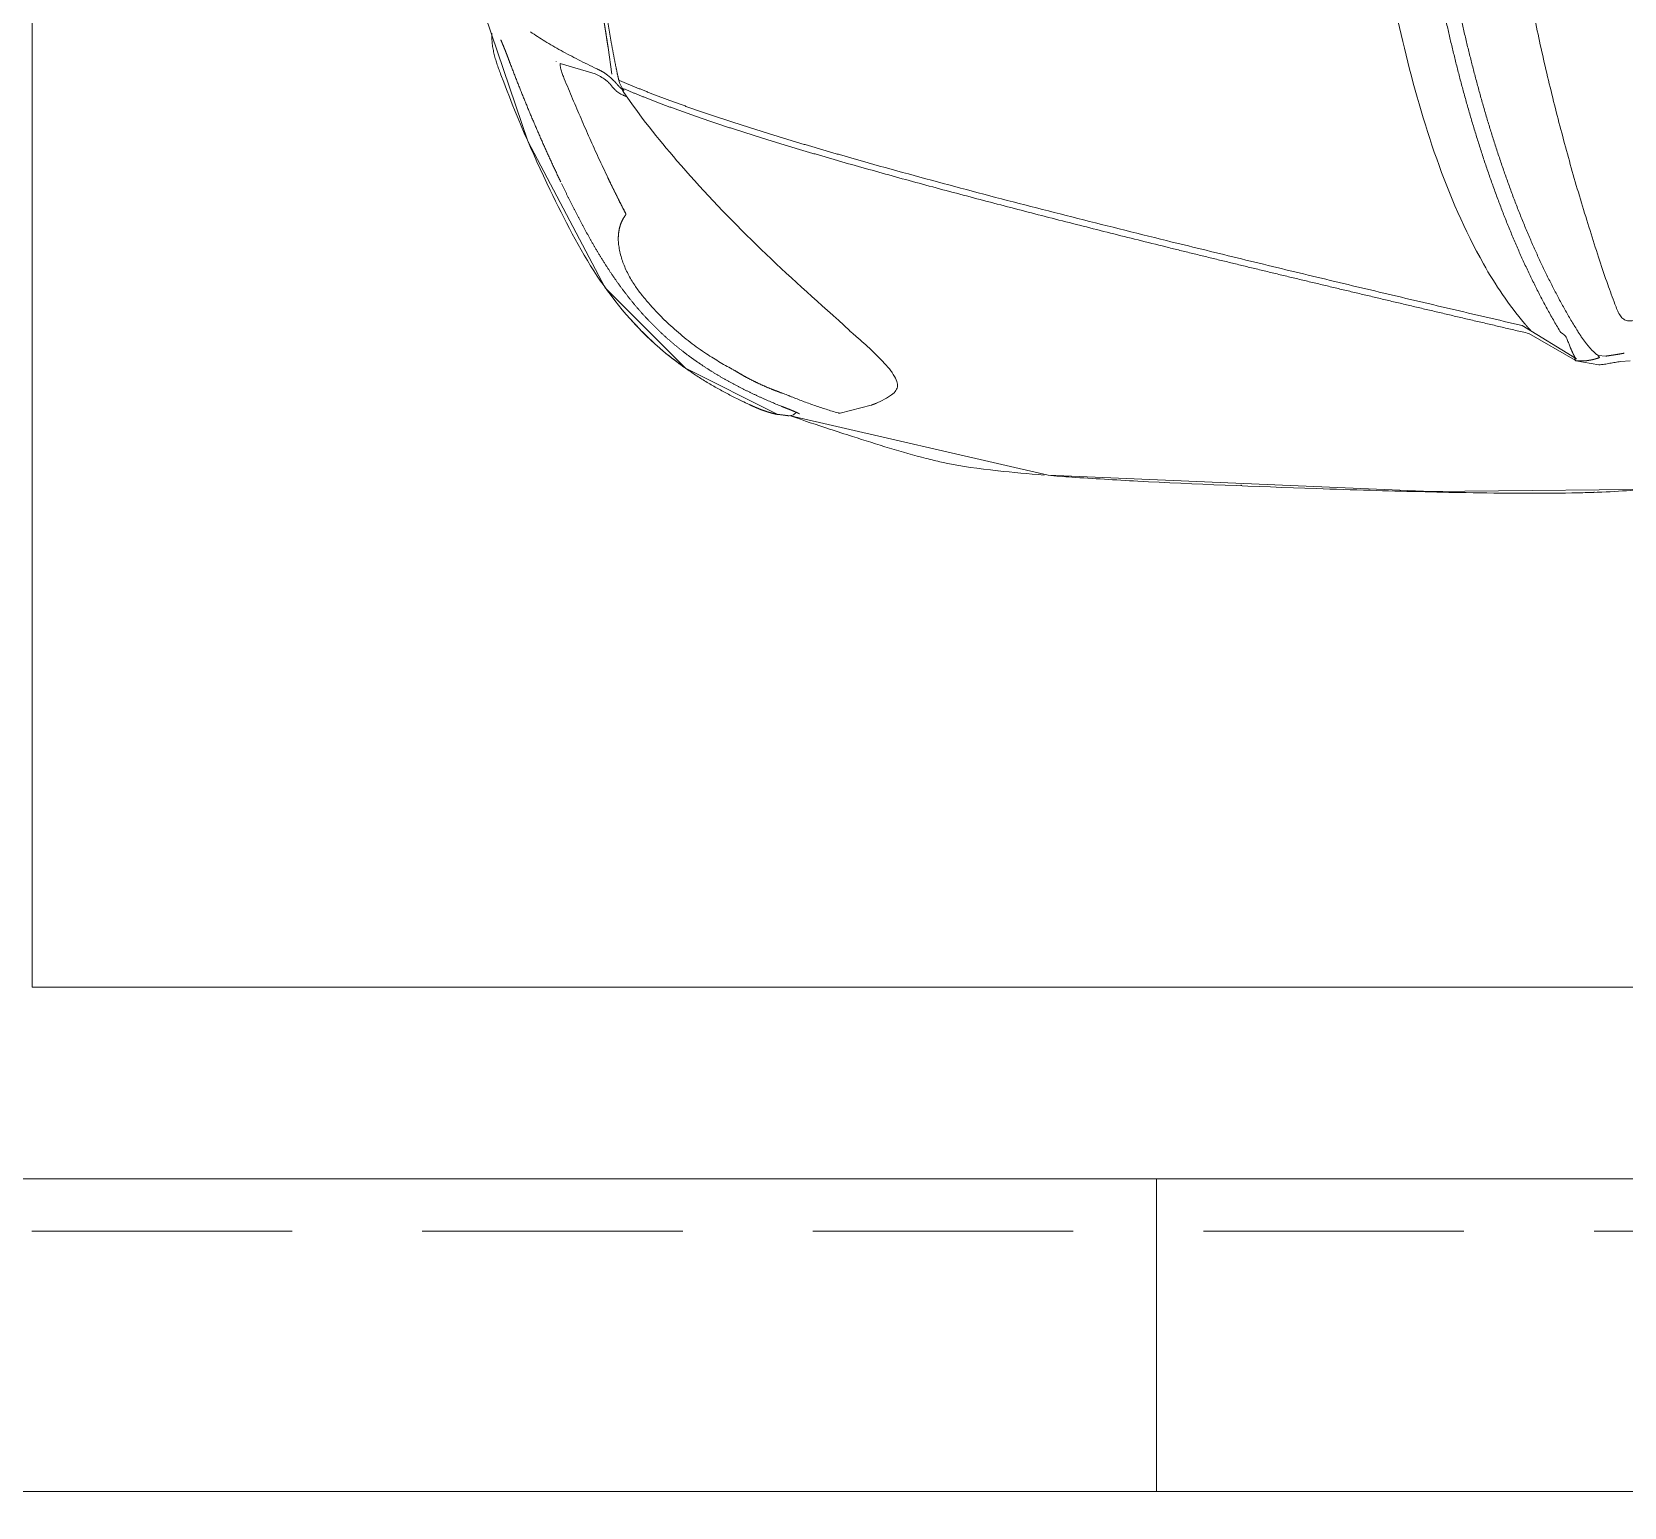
# Model space of a CAD drawing. Header units: metres. Extents: x -13933 to 152404, y -7861 to 21912.
# Drawn here: x 114523.3 to 114676.2, y 100.2 to 241.8 of the extents above; entities that cross this region are included whole.
import ezdxf
from ezdxf.xclip import XClip

# ---------------------------------------------------------------- set-up
doc = ezdxf.new("R2010")
doc.units = ezdxf.units.M
doc.header["$LTSCALE"] = 100
doc.header["$MEASUREMENT"] = 0
doc.header["$XCLIPFRAME"] = 0
doc.linetypes.add('HIDDEN', pattern=[0.375, 0.25, -0.125])
doc.layers.get('0').update_dxf_attribs({"color": 9, "lineweight": 9})
for name, color, linetype, lineweight in [('04', 9, 'Continuous', 9), ('06A', 9, 'Continuous', 9), ('06D', 9, 'Continuous', 9), ('15', 9, 'Continuous', 9), ('40M', 9, 'Continuous', 9)]:
    doc.layers.add(name, color=color, linetype=linetype, lineweight=lineweight)

# ---------------------------------------------------------------- blocks, each defined once
blk = doc.blocks.new('p-harpusta-ust')
at = {"layer": '06A'}
for points in [[(2204.54, -75), (757.54, -75), (757.54, 25), (-30.46, 25), (-30.46, 0), (732.54, 0), (732.54, -100), (2234.54, -100), (2234.54, 3680), (732.54, 3680), (732.54, 3595), (757.54, 3595), (757.54, 3655), (2204.54, 3655)], [(2204.54, -100), (2204.54, 3656)], [(2234.54, 3656), (2234.54, -75.95)], [(2234.54, 3143), (2204.54, 3143)]]:
    blk.add_lwpolyline(points, dxfattribs=at)
at = {"layer": '06D', "linetype": 'HIDDEN'}
blk.add_lwpolyline([(2204.54, 3660), (2209.54, 3660), (2209.54, -80), (752.54, -80), (752.54, 20), (-30.46, 20)], dxfattribs=at)
at = {"layer": '15'}
blk.add_lwpolyline([(729.54, 3595), (729.54, 3683), (2237.54, 3683), (2237.54, -103), (729.54, -103), (729.54, -3), (-30.46, -3), (-30.46, 0), (732.54, 0), (732.54, -100), (2234.54, -100), (2234.54, 3680), (732.54, 3680), (732.54, 3595)], close=True, dxfattribs=at)
blk = doc.blocks.new('p-araba-polo')
at = {"extrusion": (0, 0, -1)}
for p, q in [((0.3189, 0.7484), (0.328, 0.7495)), ((0.3334, 0.7485), (0.3346, 0.7476)), ((0.3344, 0.7478), (0.3365, 0.7464)), ((0.4081, 0.7394), (0.3783, 0.7469)), ((0.4278, 0.7293), (0.4248, 0.7314)), ((1.033, 0.6629), (1.0852, 0.695)), ((1.0841, 0.6962), (1.0396, 0.6705)), ((1.1066, 0.7007), (1.0845, 0.6967)), ((1.1073, 0.6936), (1.1062, 0.6918)), ((1.1134, 0.6923), (1.1062, 0.6918)), ((1.1134, 0.6923), (1.1134, 0.6923)), ((1.1367, 0.6968), (1.1276, 0.6974)), ((0.3749, 0.6562), (0.3764, 0.6575)), ((0.3875, 0.668), (0.3764, 0.6575)), ((0.3712, 0.653), (0.3749, 0.6562)), ((0.1683, 0.4355), (0.17, 0.4382)), ((0.172, 0.4427), (0.1727, 0.4429)), ((0.1727, 0.4429), (0.1735, 0.4432)), ((0.1094, 0.4114), (0.1433, 0.4214)), ((0.1556, 0.3961), (0.1593, 0.4217))]:
    blk.add_line(p, q, dxfattribs=at)
at = {"flags": 128}
for points in [[(0.427, 0.7064), (0.4277, 0.7072), (0.4282, 0.7081)], [(0.4171, 0.6952), (0.4181, 0.6962), (0.4193, 0.6975), (0.4207, 0.699)], [(0.3874, 0.668), (0.3906, 0.6707), (0.3938, 0.6734)]]:
    blk.add_lwpolyline(points, dxfattribs=at)
for points, degree, knots in [([(0.578, 0.8067), (0.5852, 0.8073), (0.6136, 0.8094), (0.6943, 0.8142), (0.7938, 0.8181), (0.9022, 0.8216), (0.9869, 0.8238), (1.0486, 0.8241), (1.0808, 0.8236)], 3, [0, 0, 0, 0, 0.049552, 0.182368, 0.511137, 0.607099, 0.78604, 1, 1, 1, 1]), ([(0.4758, 0.7941), (0.4779, 0.7946), (0.4931, 0.7978), (0.5106, 0.8003), (0.5297, 0.8023)], 3, [0, 0, 0, 0, 0.124213, 1, 1, 1, 1]), ([(0.5894, 0.8074), (0.5894, 0.8074), (0.5894, 0.8074), (0.5894, 0.8074), (0.5894, 0.8074), (0.5894, 0.8074), (0.5894, 0.8074), (0.5894, 0.8074), (0.5894, 0.8074), (0.5894, 0.8074), (0.5894, 0.8074), (0.5894, 0.8074), (0.5894, 0.8074), (0.5894, 0.8074), (0.5894, 0.8074)], 7, [0, 0, 0, 0, 0, 0, 0, 0, 1, 1, 1, 1, 1, 1, 1, 1, 1, 1, 1, 1, 1, 1, 1]), ([(0.3308, 0.7495), (0.3436, 0.7542), (0.3636, 0.7609), (0.3938, 0.7706), (0.4254, 0.7806), (0.4544, 0.789), (0.4711, 0.793), (0.4757, 0.7941)], 3, [0, 0, 0, 0, 0.260213, 0.420209, 0.662967, 0.897224, 1, 1, 1, 1]), ([(0.1774, 0.6572), (0.18, 0.6601), (0.1853, 0.6658), (0.1936, 0.6741), (0.2022, 0.6821), (0.2111, 0.6897), (0.2203, 0.697), (0.2298, 0.7039), (0.2395, 0.7105), (0.2494, 0.7168), (0.2595, 0.7227), (0.2698, 0.7283), (0.2803, 0.7337), (0.2874, 0.737), (0.2909, 0.7387)], 3, [0, 0, 0, 0, 0.083333, 0.166665, 0.249997, 0.333329, 0.416662, 0.499995, 0.583328, 0.666661, 0.749996, 0.83333, 0.916665, 1, 1, 1, 1]), ([(0.2909, 0.7387), (0.2938, 0.74), (0.2996, 0.7426), (0.3085, 0.7459), (0.3146, 0.7476), (0.3178, 0.7481)], 3, [0, 0, 0, 0, 0.333411, 0.666747, 1, 1, 1, 1]), ([(0.3764, 0.7468), (0.3726, 0.7457), (0.3649, 0.7434), (0.3536, 0.7396), (0.3424, 0.7356), (0.3351, 0.7327), (0.3314, 0.7312)], 3, [0, 0, 0, 0, 0.250001, 0.500002, 0.750003, 1, 1, 1, 1]), ([(0.3314, 0.7312), (0.3306, 0.7308), (0.3289, 0.7302), (0.3265, 0.7292), (0.3241, 0.7283), (0.3217, 0.7274), (0.3202, 0.7269), (0.3195, 0.7266)], 3, [0, 0, 0, 0, 0.19886, 0.400952, 0.606006, 0.809658, 1, 1, 1, 1]), ([(0.2762, 0.7056), (0.2741, 0.7045), (0.2697, 0.7021), (0.2632, 0.6983), (0.2566, 0.6943), (0.2523, 0.6915), (0.2501, 0.6901)], 3, [0, 0, 0, 0, 0.240377, 0.493552, 0.746754, 1, 1, 1, 1]), ([(0.0999, 0.5329), (0.1137, 0.5611), (0.1417, 0.6167), (0.1884, 0.6724), (0.2204, 0.6972), (0.2284, 0.7028)], 3, [0, 0, 0, 0, 0.436314, 0.862947, 1, 1, 1, 1]), ([(0.2501, 0.6901), (0.2474, 0.6883), (0.2421, 0.6847), (0.2343, 0.679), (0.2268, 0.6729), (0.2194, 0.6665), (0.2145, 0.662), (0.2121, 0.6598)], 3, [0, 0, 0, 0, 0.200084, 0.400065, 0.600042, 0.800036, 1, 1, 1, 1]), ([(1.0835, 0.6949), (1.0835, 0.6949), (1.0835, 0.6949), (1.0835, 0.6949), (1.0835, 0.6949), (1.0835, 0.6949), (1.0835, 0.6949), (1.0835, 0.6949), (1.0835, 0.6949), (1.0835, 0.6949), (1.0835, 0.6949)], 5, [0, 0, 0, 0, 0, 0, 1, 1, 1, 1, 1, 1.000001, 1.000001, 1.000001, 1.000001, 1.000001, 1.000001]), ([(1.0853, 0.6968), (1.0851, 0.6968), (1.0847, 0.6968), (1.0844, 0.6966), (1.0841, 0.6965), (1.0841, 0.6963), (1.0841, 0.6962)], 3, [0, 0, 0, 0, 0.226641, 0.489612, 0.73866, 1, 1, 1, 1]), ([(1.093, 0.6968), (1.0925, 0.6969), (1.0916, 0.6969), (1.0908, 0.6969), (1.0904, 0.6969)], 3, [0, 0, 0, 0, 0.627101, 1, 1, 1, 1]), ([(1.0954, 0.6966), (1.095, 0.6967), (1.0942, 0.6968), (1.0934, 0.6968), (1.093, 0.6968)], 3, [0, 0, 0, 0, 0.505636, 1, 1, 1, 1]), ([(1.1073, 0.6936), (1.1072, 0.6936), (1.107, 0.6938), (1.1066, 0.6939), (1.1062, 0.6941), (1.106, 0.6942)], 3, [0, 0, 0, 0, 0.23445, 0.472231, 1, 1, 1, 1]), ([(1.1066, 0.7007), (1.1085, 0.7005), (1.1121, 0.7001), (1.1174, 0.6992), (1.1226, 0.6983), (1.1259, 0.6977), (1.1276, 0.6974)], 3, [0, 0, 0, 0, 0.249853, 0.499728, 0.749768, 1, 1, 1, 1]), ([(1.1075, 0.6933), (1.1074, 0.6934), (1.1074, 0.6935), (1.1073, 0.6935), (1.1073, 0.6936)], 3, [0, 0, 0, 0, 0.501057, 1, 1, 1, 1]), ([(1.0739, 0.6723), (1.0744, 0.6729), (1.0755, 0.6741), (1.0761, 0.6756), (1.0764, 0.6763)], 3, [0, 0, 0, 0, 0.499911, 1, 1, 1, 1]), ([(1.0764, 0.6763), (1.0769, 0.6775), (1.0778, 0.68), (1.0787, 0.6824), (1.0792, 0.6836)], 3, [0, 0, 0, 0, 0.511036, 1, 1, 1, 1]), ([(1.033, 0.6629), (1.0101, 0.6576), (0.9644, 0.6469), (0.8959, 0.6308), (0.8275, 0.6145), (0.7594, 0.598), (0.7142, 0.5869), (0.6916, 0.5814)], 3, [0, 0, 0, 0, 0.200074, 0.400125, 0.600159, 0.800117, 1, 1, 1, 1]), ([(1.1426, 0.6577), (1.141, 0.658), (1.1379, 0.6585), (1.1335, 0.6585), (1.1295, 0.6564), (1.1265, 0.6525), (1.1242, 0.6477), (1.1229, 0.6442), (1.1222, 0.6424)], 3, [0, 0, 0, 0, 0.19548, 0.351811, 0.493077, 0.645392, 0.816793, 1, 1, 1, 1]), ([(1.1222, 0.6424), (1.1229, 0.6442), (1.1242, 0.6477), (1.1265, 0.6525), (1.1295, 0.6564), (1.1335, 0.6585), (1.1379, 0.6585), (1.141, 0.658), (1.1426, 0.6577)], 3, [0, 0, 0, 0, 0.183207, 0.354608, 0.506923, 0.648189, 0.80452, 1, 1, 1, 1]), ([(0.17, 0.4382), (0.1858, 0.4614), (0.2457, 0.5368), (0.3175, 0.6057), (0.3712, 0.653)], 3, [0, 0, 0, 0, 0.290843, 1, 1, 1, 1]), ([(1.0993, 0.5749), (1.102, 0.5834), (1.1072, 0.5996), (1.1147, 0.6221), (1.1199, 0.6361), (1.1222, 0.6424)], 3, [0, 0, 0, 0, 0.374907, 0.71679, 1, 1, 1, 1]), ([(0.1875, 0.633), (0.1864, 0.6316), (0.1842, 0.6288), (0.1821, 0.6258), (0.1811, 0.6243)], 3, [0, 0, 0, 0, 0.500031, 1, 1, 1, 1]), ([(0.1811, 0.6243), (0.18, 0.6226), (0.1777, 0.619), (0.1747, 0.6136), (0.172, 0.6079), (0.1698, 0.6023), (0.1679, 0.5965), (0.1664, 0.5907), (0.1659, 0.5869), (0.1656, 0.585)], 3, [0, 0, 0, 0, 0.14287, 0.285738, 0.428603, 0.571464, 0.714319, 0.857165, 1, 1, 1, 1]), ([(0.3769, 0.5048), (0.3854, 0.5073), (0.4025, 0.5121), (0.4283, 0.5193), (0.4542, 0.5264), (0.4802, 0.5334), (0.5063, 0.5403), (0.5325, 0.5472), (0.5587, 0.554), (0.5851, 0.5608), (0.6115, 0.5675), (0.6379, 0.5742), (0.6644, 0.5808), (0.6821, 0.5852), (0.6909, 0.5874)], 3, [0, 0, 0, 0, 0.083342, 0.166682, 0.25, 0.333306, 0.416615, 0.499936, 0.583268, 0.666606, 0.749946, 0.83329, 0.916643, 1, 1, 1, 1]), ([(0.6916, 0.5814), (0.6764, 0.5776), (0.6461, 0.5701), (0.6008, 0.5587), (0.5557, 0.5472), (0.5107, 0.5355), (0.4661, 0.5235), (0.4216, 0.5114), (0.3923, 0.5031), (0.3777, 0.4989)], 3, [0, 0, 0, 0, 0.142912, 0.285805, 0.428682, 0.57154, 0.714362, 0.857157, 1, 1, 1, 1]), ([(1.007, 0), (1.0071, 0.0093), (1.0072, 0.0278), (1.0078, 0.0557), (1.0089, 0.0835), (1.0105, 0.1113), (1.0124, 0.1391), (1.0149, 0.1668), (1.0177, 0.1945), (1.0209, 0.2221), (1.0246, 0.2497), (1.0287, 0.2773), (1.0332, 0.3047), (1.0381, 0.3322), (1.0434, 0.3595), (1.049, 0.3867), (1.0551, 0.4139), (1.0616, 0.441), (1.0684, 0.468), (1.0756, 0.4949), (1.0831, 0.5217), (1.091, 0.5484), (1.0965, 0.5661), (1.0993, 0.5749)], 3, [0, 0, 0, 0, 0.047619, 0.095238, 0.142857, 0.190476, 0.238095, 0.285714, 0.333333, 0.380952, 0.428571, 0.47619, 0.523809, 0.571428, 0.619047, 0.666666, 0.714285, 0.761904, 0.809523, 0.857143, 0.904762, 0.952381, 1, 1, 1, 1]), ([(0.172, 0.5544), (0.1691, 0.5489), (0.1634, 0.5378), (0.158, 0.5266), (0.1553, 0.521)], 3, [0, 0, 0, 0, 0.499946, 1, 1, 1, 1]), ([(0.1721, 0.5572), (0.1723, 0.557), (0.1726, 0.5565), (0.1725, 0.5554), (0.1722, 0.5547), (0.172, 0.5544)], 3, [0, 0, 0, 0, 0.34173, 0.655167, 1, 1, 1, 1]), ([(0.1553, 0.521), (0.1524, 0.5147), (0.1464, 0.5022), (0.1379, 0.4833), (0.1296, 0.4643), (0.1214, 0.4453), (0.1161, 0.4325), (0.1135, 0.4261)], 3, [0, 0, 0, 0, 0.199959, 0.399928, 0.599921, 0.799944, 1, 1, 1, 1]), ([(0.1531, 0.4271), (0.1539, 0.4278), (0.1555, 0.429), (0.1569, 0.4305), (0.1576, 0.4313)], 3, [0, 0, 0, 0, 0.5173, 1, 1, 1, 1]), ([(0.1619, 0.4288), (0.1608, 0.4277), (0.1586, 0.4255), (0.1564, 0.4237), (0.1553, 0.4228)], 3, [0, 0, 0, 0, 0.500116, 1, 1, 1, 1]), ([(0.1576, 0.4313), (0.1582, 0.4321), (0.1596, 0.4337), (0.1616, 0.4362), (0.1632, 0.4376), (0.1641, 0.4383)], 3, [0, 0, 0, 0, 0.335072, 0.667573, 1, 1, 1, 1]), ([(0.1641, 0.4383), (0.1647, 0.4387), (0.1659, 0.4396), (0.1678, 0.4407), (0.1692, 0.4414), (0.1699, 0.4417)], 3, [0, 0, 0, 0, 0.333542, 0.667239, 1, 1, 1, 1]), ([(0.1691, 0.435), (0.1686, 0.4342), (0.1676, 0.4326), (0.1665, 0.43), (0.1661, 0.4282), (0.1658, 0.4273)], 3, [0, 0, 0, 0, 0.333479, 0.665683, 1, 1, 1, 1]), ([(0.1684, 0.4358), (0.1683, 0.4357), (0.1677, 0.4351), (0.1672, 0.4346), (0.1668, 0.4342)], 3, [0, 0, 0, 0, 0.227086, 1, 1, 1, 1]), ([(0.044, 0.3824), (0.044, 0.3841), (0.0439, 0.3875), (0.0443, 0.3927), (0.0451, 0.3978), (0.0462, 0.4028), (0.0476, 0.4078), (0.0492, 0.4127), (0.0509, 0.4176), (0.0521, 0.4208), (0.0527, 0.4224)], 3, [0, 0, 0, 0, 0.124987, 0.249975, 0.374965, 0.49996, 0.624964, 0.749973, 0.874985, 1, 1, 1, 1]), ([(0.1449, 0.4166), (0.1418, 0.4151), (0.1357, 0.4122), (0.127, 0.4078), (0.1185, 0.4034), (0.1103, 0.399), (0.1024, 0.3945), (0.0949, 0.3901), (0.0878, 0.3856), (0.0833, 0.3826), (0.0811, 0.3811)], 3, [0, 0, 0, 0, 0.125001, 0.250002, 0.375002, 0.500003, 0.625003, 0.750002, 0.875001, 1, 1, 1, 1]), ([(0.1135, 0.4261), (0.1129, 0.4247), (0.1118, 0.422), (0.1104, 0.4178), (0.1095, 0.414), (0.1094, 0.4122), (0.1094, 0.4114)], 3, [0, 0, 0, 0, 0.270369, 0.539534, 0.807022, 1, 1, 1, 1]), ([(0.1433, 0.4214), (0.145, 0.4222), (0.1483, 0.4238), (0.1515, 0.426), (0.1531, 0.4271)], 3, [0, 0, 0, 0, 0.500778, 1, 1, 1, 1]), ([(0.1553, 0.4228), (0.1545, 0.4221), (0.1529, 0.4209), (0.1502, 0.4193), (0.1476, 0.4179), (0.1458, 0.417), (0.1449, 0.4166)], 3, [0, 0, 0, 0, 0.248986, 0.49846, 0.748736, 1, 1, 1, 1]), ([(0.1658, 0.4273), (0.1656, 0.4266), (0.1653, 0.4252), (0.165, 0.4237), (0.1648, 0.423)], 3, [0, 0, 0, 0, 0.499348, 1, 1, 1, 1]), ([(0.0615, 0.4113), (0.0608, 0.4095), (0.0594, 0.4057), (0.0572, 0.4), (0.0549, 0.3942), (0.0534, 0.3907), (0.0526, 0.3888)], 3, [0, 0, 0, 0, 0.242914, 0.490387, 0.743262, 1, 1, 1, 1]), ([(0.1516, 0.371), (0.1519, 0.373), (0.1526, 0.3768), (0.1532, 0.3806), (0.1535, 0.3825)], 3, [0, 0, 0, 0, 0.500002, 1, 1, 1, 1]), ([(0.1535, 0.3825), (0.1538, 0.3848), (0.1545, 0.3893), (0.1553, 0.3939), (0.1556, 0.3961)], 3, [0, 0, 0, 0, 0.499954, 1, 1, 1, 1]), ([(0.92, 0.3968), (0.9028, 0.3261), (0.8804, 0.1943), (0.8718, 0.0608), (0.8718, 0)], 3, [0, 0, 0, 0, 0.54461, 1, 1, 1, 1])]:
    blk.add_open_spline(points, degree=degree, knots=knots)
for points, degree in [([(0.7638, 0.8164), (0.7637, 0.8164), (0.7637, 0.8163), (0.7636, 0.8162), (0.7635, 0.8161), (0.7634, 0.8159)], 5), ([(0.7638, 0.8164), (0.7637, 0.8164), (0.7637, 0.8163), (0.7636, 0.8162), (0.7635, 0.8161), (0.7634, 0.8159)], 5), ([(0.9357, 0.8222), (0.9352, 0.8222), (0.9348, 0.8222), (0.9343, 0.8222)], 3), ([(0.9453, 0.8224), (0.9455, 0.8224), (0.9457, 0.8224), (0.9459, 0.8223), (0.9461, 0.8222), (0.9463, 0.8221)], 5), ([(0.9453, 0.8224), (0.9455, 0.8224), (0.9457, 0.8224), (0.9459, 0.8223), (0.9461, 0.8222), (0.9463, 0.8221)], 5), ([(1.0811, 0.8236), (1.0881, 0.8235), (1.0946, 0.8233), (1.1009, 0.8231)], 3), ([(1.1014, 0.8231), (1.1013, 0.8231), (1.1011, 0.8231), (1.101, 0.8231), (1.1008, 0.8231), (1.1007, 0.8231), (1.1006, 0.8231), (1.1004, 0.8231)], 7), ([(1.1004, 0.8231), (1.1009, 0.8231), (1.1013, 0.8231), (1.1018, 0.8231), (1.1022, 0.823), (1.1026, 0.8229)], 5), ([(1.1026, 0.8229), (1.1022, 0.823), (1.1018, 0.8231), (1.1013, 0.8231), (1.1009, 0.8231), (1.1004, 0.8231)], 5), ([(1.1004, 0.8231), (1.1008, 0.8231), (1.1011, 0.8231), (1.1015, 0.8231)], 3), ([(1.1009, 0.8231), (1.1242, 0.8223), (1.1443, 0.821), (1.1589, 0.8187)], 3), ([(0.5299, 0.8024), (0.5443, 0.8039), (0.5588, 0.8052), (0.5741, 0.8064)], 3), ([(0.328, 0.7495), (0.3299, 0.7499), (0.3326, 0.7491), (0.3334, 0.7485)], 3), ([(0.3217, 0.7403), (0.3016, 0.7322), (0.2819, 0.7231), (0.2626, 0.713), (0.244, 0.7016), (0.2263, 0.6886), (0.21, 0.6742), (0.1949, 0.6585)], 7), ([(0.2817, 0.7343), (0.2817, 0.7343), (0.2818, 0.7344), (0.2818, 0.7344)], 3), ([(0.284, 0.7354), (0.2863, 0.7365), (0.2886, 0.7376), (0.2909, 0.7387)], 3), ([(0.3189, 0.7484), (0.3138, 0.7474), (0.3089, 0.7461), (0.3042, 0.7445), (0.2997, 0.7427), (0.2953, 0.7407), (0.2909, 0.7387)], 6), ([(0.291, 0.7387), (0.2909, 0.7387), (0.2909, 0.7387)], 2), ([(0.3392, 0.7476), (0.3378, 0.7469), (0.3359, 0.746), (0.3336, 0.745), (0.3308, 0.7439), (0.3278, 0.7427), (0.3247, 0.7415), (0.3217, 0.7403)], 7), ([(0.3218, 0.7403), (0.3218, 0.7404), (0.3217, 0.7404), (0.3217, 0.7403), (0.3217, 0.7403), (0.3217, 0.7403)], 5), ([(0.3217, 0.7403), (0.3217, 0.7403), (0.3217, 0.7404), (0.3217, 0.7404), (0.3218, 0.7403), (0.3218, 0.7403)], 5), ([(0.3342, 0.7479), (0.3342, 0.7479), (0.3342, 0.7479), (0.3343, 0.7479), (0.3343, 0.7479), (0.3343, 0.7479)], 5), ([(0.3342, 0.7479), (0.3342, 0.7479), (0.3343, 0.7479), (0.3343, 0.7479)], 3), ([(0.3392, 0.7476), (0.3389, 0.7475), (0.3386, 0.7474), (0.3383, 0.7472), (0.3379, 0.747), (0.3377, 0.7468)], 5), ([(0.3392, 0.7476), (0.339, 0.7475), (0.3387, 0.7474), (0.3385, 0.7473), (0.3382, 0.7472), (0.338, 0.747)], 5), ([(0.3764, 0.7468), (0.3768, 0.7469), (0.3772, 0.747), (0.3776, 0.747), (0.378, 0.747), (0.3783, 0.7469)], 5), ([(0.4081, 0.7394), (0.4089, 0.7391), (0.4097, 0.7388), (0.4106, 0.7385), (0.4114, 0.7382), (0.4122, 0.7378), (0.4131, 0.7375)], 6), ([(0.4248, 0.7314), (0.4196, 0.7347), (0.4139, 0.7373), (0.4081, 0.7394)], 3), ([(0.3195, 0.7266), (0.3131, 0.7243), (0.3067, 0.7217), (0.3004, 0.7189), (0.2941, 0.7159), (0.288, 0.7127), (0.2819, 0.7091), (0.276, 0.7054)], 7), ([(0.3228, 0.7278), (0.322, 0.7276), (0.3213, 0.7275), (0.3207, 0.7272), (0.3201, 0.7269), (0.3195, 0.7266)], 5), ([(0.3228, 0.7278), (0.322, 0.7276), (0.3213, 0.7275), (0.3207, 0.7272), (0.3201, 0.7269), (0.3195, 0.7266)], 5), ([(0.3291, 0.7303), (0.3291, 0.7303), (0.3292, 0.7304), (0.3293, 0.7304), (0.3293, 0.7304), (0.3294, 0.7304), (0.3294, 0.7304), (0.3295, 0.7304), (0.3296, 0.7305), (0.3296, 0.7305)], 9), ([(0.3296, 0.7305), (0.3296, 0.7305), (0.3295, 0.7304), (0.3294, 0.7304), (0.3294, 0.7304), (0.3293, 0.7304), (0.3293, 0.7304), (0.3292, 0.7304), (0.3291, 0.7303), (0.3291, 0.7303)], 9), ([(0.3291, 0.7303), (0.3291, 0.7303), (0.3291, 0.7303), (0.3291, 0.7303), (0.3291, 0.7303), (0.3291, 0.7303), (0.3291, 0.7303), (0.3291, 0.7303), (0.3291, 0.7303), (0.3291, 0.7303)], 9), ([(0.3317, 0.7313), (0.3315, 0.7313), (0.3314, 0.7312), (0.3314, 0.7312), (0.3314, 0.7312), (0.3314, 0.7312)], 5), ([(0.3317, 0.7313), (0.3315, 0.7313), (0.3314, 0.7312), (0.3314, 0.7312), (0.3314, 0.7312), (0.3314, 0.7312)], 5), ([(0.4334, 0.7204), (0.4334, 0.7239), (0.4311, 0.7269), (0.4278, 0.7293)], 3), ([(0.4282, 0.7081), (0.4316, 0.7131), (0.4335, 0.7174), (0.4334, 0.7204)], 3), ([(0.2765, 0.7057), (0.2764, 0.7057), (0.2762, 0.7056), (0.2761, 0.7056), (0.276, 0.7055), (0.276, 0.7054)], 5), ([(0.2765, 0.7057), (0.2764, 0.7057), (0.2762, 0.7056), (0.2761, 0.7056), (0.276, 0.7055), (0.276, 0.7054)], 5), ([(0.4207, 0.699), (0.423, 0.7016), (0.4252, 0.704), (0.427, 0.7064)], 3), ([(0.4082, 0.6864), (0.4113, 0.6894), (0.4143, 0.6923), (0.4171, 0.6952)], 3), ([(1.0847, 0.695), (1.0835, 0.6928), (1.0823, 0.6906), (1.0812, 0.6883), (1.0802, 0.686), (1.0792, 0.6836)], 5), ([(1.0819, 0.692), (1.0819, 0.692), (1.0819, 0.692), (1.0819, 0.6919)], 3), ([(1.0835, 0.6949), (1.0837, 0.6952), (1.0838, 0.6954), (1.0839, 0.6957), (1.084, 0.6959), (1.0841, 0.6962)], 5), ([(1.0852, 0.695), (1.0851, 0.695), (1.085, 0.695), (1.0849, 0.695), (1.0848, 0.695), (1.0846, 0.695)], 5), ([(1.0847, 0.695), (1.0849, 0.695), (1.085, 0.695), (1.0852, 0.695)], 3), ([(1.0856, 0.6968), (1.0855, 0.6968), (1.0854, 0.6968), (1.0853, 0.6968)], 3), ([(1.0853, 0.6665), (1.0897, 0.6737), (1.0944, 0.6806), (1.0995, 0.687), (1.1062, 0.6918)], 4), ([(1.0895, 0.6969), (1.0887, 0.6969), (1.088, 0.6968), (1.0872, 0.6968), (1.0864, 0.6968), (1.0856, 0.6968)], 5), ([(1.0904, 0.6969), (1.0901, 0.6969), (1.0898, 0.6969), (1.0895, 0.6969)], 3), ([(1.093, 0.6968), (1.0935, 0.6968), (1.094, 0.6968), (1.0944, 0.6967), (1.0949, 0.6967), (1.0954, 0.6966)], 5), ([(1.0954, 0.6966), (1.0957, 0.6966), (1.0959, 0.6965), (1.0962, 0.6965), (1.0964, 0.6965), (1.0967, 0.6964)], 5), ([(1.0967, 0.6964), (1.0963, 0.6965), (1.0958, 0.6965), (1.0954, 0.6966)], 3), ([(1.0967, 0.6964), (1.0969, 0.6964), (1.0972, 0.6963), (1.0974, 0.6963), (1.0977, 0.6962), (1.0979, 0.6962)], 5), ([(1.0979, 0.6962), (1.0975, 0.6963), (1.0971, 0.6963), (1.0967, 0.6964)], 3), ([(1.0979, 0.6962), (1.0992, 0.696), (1.1005, 0.6957), (1.1018, 0.6955), (1.103, 0.6951), (1.1043, 0.6947)], 5), ([(1.1043, 0.6947), (1.1046, 0.6947), (1.1048, 0.6946), (1.1051, 0.6945), (1.1054, 0.6944), (1.1056, 0.6943)], 5), ([(1.1056, 0.6943), (1.1052, 0.6945), (1.1048, 0.6946), (1.1043, 0.6947)], 3), ([(1.1056, 0.6943), (1.1057, 0.6943), (1.1058, 0.6942), (1.1059, 0.6942), (1.1059, 0.6942), (1.106, 0.6942)], 5), ([(1.106, 0.6942), (1.1059, 0.6942), (1.1057, 0.6943), (1.1056, 0.6943)], 3), ([(1.106, 0.6942), (1.1063, 0.6941), (1.1065, 0.694), (1.1067, 0.6939), (1.107, 0.6938), (1.1073, 0.6936)], 5), ([(1.106, 0.6942), (1.106, 0.6942), (1.106, 0.6942), (1.106, 0.6942)], 3), ([(1.1062, 0.6922), (1.1062, 0.6921), (1.1062, 0.6921), (1.1062, 0.692), (1.1062, 0.692), (1.1062, 0.6919)], 5), ([(1.1062, 0.6922), (1.1062, 0.6921), (1.1062, 0.6921), (1.1062, 0.692), (1.1062, 0.692), (1.1062, 0.6919)], 5), ([(1.1062, 0.6919), (1.1062, 0.6919), (1.1062, 0.6919), (1.1062, 0.6919), (1.1062, 0.6919), (1.1062, 0.6919)], 5), ([(1.1062, 0.6919), (1.1062, 0.6919), (1.1062, 0.6919), (1.1062, 0.6919)], 3), ([(1.1073, 0.6936), (1.1073, 0.6935), (1.1074, 0.6935), (1.1074, 0.6934), (1.1074, 0.6934), (1.1075, 0.6933)], 5), ([(1.131, 0.6895), (1.1285, 0.6899), (1.126, 0.6904), (1.1235, 0.6908), (1.121, 0.6912), (1.1184, 0.6916), (1.1159, 0.6919), (1.1134, 0.6923)], 7), ([(0.3938, 0.6734), (0.3987, 0.6777), (0.4036, 0.682), (0.4082, 0.6864)], 3), ([(0.1949, 0.6585), (0.1794, 0.6422), (0.1652, 0.6246), (0.1526, 0.6059), (0.1412, 0.5866), (0.1306, 0.5668), (0.1206, 0.5469), (0.1109, 0.5267)], 7), ([(0.1875, 0.633), (0.1921, 0.6388), (0.1969, 0.6443), (0.2018, 0.6497), (0.2069, 0.6548), (0.2121, 0.6598)], 5), ([(0.195, 0.6586), (0.1949, 0.6586), (0.1949, 0.6586), (0.1949, 0.6586), (0.1949, 0.6585), (0.1949, 0.6585)], 5), ([(0.3876, 0.668), (0.3876, 0.668), (0.3875, 0.668), (0.3874, 0.668)], 3), ([(0.3874, 0.668), (0.3875, 0.668), (0.3875, 0.668), (0.3875, 0.668), (0.3876, 0.668), (0.3876, 0.668)], 5), ([(1.0396, 0.6705), (0.9891, 0.6588), (0.9388, 0.647), (0.8888, 0.6352), (0.839, 0.6234), (0.7894, 0.6115), (0.7401, 0.5995), (0.6909, 0.5874)], 7), ([(0.9187, 0), (0.9187, 0.0992), (0.9262, 0.1979), (0.9398, 0.2961), (0.9595, 0.3936), (0.9846, 0.4892), (1.0189, 0.5845), (1.0701, 0.6696)], 7), ([(1.0853, 0.6665), (1.0348, 0.5843), (0.9999, 0.4894), (0.9745, 0.3944), (0.9546, 0.2963), (0.9409, 0.1982), (0.9333, 0.099), (0.9333, 0)], 7), ([(1.0354, 0.6609), (1.0204, 0.6432), (1.0073, 0.6239), (0.996, 0.6037)], 3), ([(1.0419, 0.6684), (1.0406, 0.6669), (1.0392, 0.6654), (1.0379, 0.6639), (1.0366, 0.6624), (1.0354, 0.6609)], 5), ([(1.0354, 0.6609), (1.0366, 0.6624), (1.0379, 0.6639), (1.0392, 0.6654), (1.0406, 0.6669), (1.0419, 0.6684)], 5), ([(1.0412, 0.6668), (1.0411, 0.6669), (1.041, 0.667), (1.0408, 0.6672)], 3), ([(1.0412, 0.6668), (1.0411, 0.6668), (1.0411, 0.6669), (1.041, 0.667), (1.0409, 0.6671), (1.0408, 0.6672)], 5), ([(1.0418, 0.6684), (1.0419, 0.6684), (1.0419, 0.6684), (1.0419, 0.6684), (1.0419, 0.6684), (1.0419, 0.6684), (1.0419, 0.6684)], 6), ([(1.0419, 0.6684), (1.0419, 0.6684), (1.0419, 0.6684), (1.0419, 0.6684), (1.0419, 0.6684), (1.0419, 0.6684), (1.0419, 0.6684)], 6), ([(1.07, 0.6707), (1.07, 0.6707), (1.07, 0.6707), (1.07, 0.6707), (1.07, 0.6707), (1.07, 0.6707)], 5), ([(1.07, 0.6707), (1.07, 0.6707), (1.07, 0.6707), (1.07, 0.6707), (1.07, 0.6707), (1.07, 0.6707)], 5), ([(1.0701, 0.6696), (1.0708, 0.6699), (1.0714, 0.6703), (1.0721, 0.6707), (1.0728, 0.6713), (1.0733, 0.6717), (1.0739, 0.6723)], 6), ([(0.3712, 0.6529), (0.3712, 0.6531), (0.3712, 0.6531), (0.3714, 0.6529)], 3), ([(0.3749, 0.6561), (0.3748, 0.6562), (0.3749, 0.6563), (0.375, 0.6562)], 3), ([(0.3749, 0.6561), (0.3748, 0.6562), (0.3749, 0.6563), (0.375, 0.6562)], 3), ([(0.3756, 0.655), (0.3756, 0.655), (0.3756, 0.655), (0.3756, 0.655), (0.3756, 0.655), (0.3756, 0.655)], 5), ([(0.3756, 0.655), (0.3756, 0.655), (0.3756, 0.655), (0.3756, 0.655), (0.3756, 0.655), (0.3756, 0.655)], 5), ([(0.996, 0.6037), (0.96, 0.5393), (0.9375, 0.4684), (0.92, 0.3968)], 3), ([(0.1721, 0.5572), (0.1688, 0.5617), (0.1665, 0.5669), (0.1652, 0.5727), (0.165, 0.5788), (0.1656, 0.585)], 5), ([(0.1553, 0.521), (0.1585, 0.5277), (0.1618, 0.5344), (0.1652, 0.5411), (0.1685, 0.5478), (0.172, 0.5544)], 5), ([(0.172, 0.5544), (0.1723, 0.555), (0.1726, 0.5556), (0.1728, 0.5563), (0.1724, 0.5568), (0.1721, 0.5572)], 5), ([(0.0527, 0.4224), (0.0668, 0.4599), (0.0826, 0.4968), (0.0999, 0.5329)], 3), ([(0.1101, 0.5251), (0.1025, 0.5092), (0.0951, 0.4931), (0.0879, 0.477), (0.081, 0.4607), (0.0743, 0.4443), (0.0678, 0.4279), (0.0615, 0.4113)], 7), ([(0.0999, 0.5329), (0.0999, 0.5329), (0.1, 0.5328)], 2), ([(0.1, 0.5328), (0.0999, 0.5329), (0.0999, 0.5329)], 2), ([(0.3769, 0.5048), (0.3446, 0.4956), (0.3126, 0.4861), (0.2815, 0.4765), (0.2514, 0.4666), (0.2221, 0.4565), (0.1943, 0.4459), (0.1691, 0.435)], 7), ([(0.1658, 0.4273), (0.1921, 0.4388), (0.2207, 0.4498), (0.2508, 0.4602), (0.2818, 0.4704), (0.3133, 0.4801), (0.3453, 0.4896), (0.3777, 0.4989)], 7), ([(0.1531, 0.4271), (0.1538, 0.4277), (0.1545, 0.4282), (0.1552, 0.4288), (0.1558, 0.4294), (0.1564, 0.43), (0.157, 0.4306), (0.1576, 0.4313)], 7), ([(0.1619, 0.4288), (0.1628, 0.4298), (0.1636, 0.4307), (0.1644, 0.4316), (0.1652, 0.4325), (0.166, 0.4334), (0.1668, 0.4342)], 6), ([(0.1668, 0.4342), (0.1658, 0.4332), (0.1648, 0.4321), (0.1639, 0.431), (0.163, 0.43), (0.1619, 0.4288)], 5), ([(0.1706, 0.4373), (0.1701, 0.4365), (0.1696, 0.4358), (0.1691, 0.435)], 3), ([(0.1706, 0.4373), (0.1703, 0.4368), (0.17, 0.4364), (0.1697, 0.4359), (0.1693, 0.4355), (0.1691, 0.435)], 5), ([(0.1699, 0.4417), (0.1707, 0.4421), (0.1715, 0.4424), (0.1724, 0.4428)], 3), ([(0.1724, 0.4428), (0.1717, 0.4425), (0.171, 0.4422), (0.1703, 0.4419)], 3), ([(0.1724, 0.4428), (0.1726, 0.4429), (0.1728, 0.443), (0.1729, 0.443), (0.1731, 0.4431), (0.1733, 0.4432), (0.1735, 0.4432)], 6), ([(0.1724, 0.4428), (0.1727, 0.443), (0.1731, 0.4431), (0.1735, 0.4432)], 3), ([(0.1731, 0.4427), (0.173, 0.4429), (0.1729, 0.443), (0.1727, 0.4429), (0.1726, 0.4429), (0.1724, 0.4428)], 5), ([(0.1724, 0.4428), (0.1726, 0.4429), (0.1727, 0.4429), (0.1729, 0.443), (0.173, 0.4429), (0.1731, 0.4427)], 5), ([(0.0527, 0.4224), (0.0527, 0.4224), (0.0527, 0.4223)], 2), ([(0.0527, 0.4223), (0.0527, 0.4224), (0.0527, 0.4224)], 2), ([(0.1449, 0.4166), (0.1466, 0.4174), (0.1484, 0.4183), (0.1502, 0.4192), (0.152, 0.4203), (0.1537, 0.4215), (0.1553, 0.4228)], 6), ([(0.1554, 0.3724), (0.157, 0.3826), (0.1588, 0.3928), (0.1607, 0.403), (0.1627, 0.4132), (0.1648, 0.423)], 5), ([(0.1658, 0.4273), (0.1656, 0.4265), (0.1654, 0.4256), (0.1652, 0.4247), (0.165, 0.4239), (0.1648, 0.423)], 5), ([(0.0615, 0.4113), (0.0603, 0.4081), (0.0591, 0.4049), (0.0579, 0.4017), (0.0566, 0.3984), (0.0553, 0.3951), (0.0539, 0.3919), (0.0526, 0.3888)], 7), ([(0.0616, 0.4115), (0.0615, 0.4115), (0.0614, 0.4115), (0.0614, 0.4115), (0.0615, 0.4114), (0.0615, 0.4113)], 5), ([(0.0616, 0.4115), (0.0615, 0.4115), (0.0614, 0.4115), (0.0614, 0.4115), (0.0615, 0.4114), (0.0615, 0.4113)], 5), ([(0.1058, 0.4093), (0.1058, 0.4093), (0.1058, 0.4094), (0.1058, 0.4094), (0.1058, 0.4094), (0.1058, 0.4094), (0.1058, 0.4094), (0.1058, 0.4094)], 7), ([(0.1058, 0.4093), (0.1058, 0.4094), (0.1058, 0.4094), (0.1058, 0.4094)], 3), ([(0.053, 0.3896), (0.0528, 0.3896), (0.0527, 0.3894), (0.0526, 0.3892), (0.0526, 0.389), (0.0526, 0.3888)], 5), ([(0.1535, 0.3825), (0.1532, 0.3809), (0.1529, 0.3793), (0.1527, 0.3776), (0.1524, 0.376), (0.1522, 0.3743), (0.1519, 0.3727), (0.1516, 0.371)], 7), ([(0.1556, 0.3961), (0.1553, 0.3942), (0.155, 0.3923), (0.1546, 0.3903), (0.1543, 0.3884), (0.154, 0.3864), (0.1538, 0.3845), (0.1535, 0.3825)], 7)]:
    blk.add_open_spline(points, degree=degree)
at = {"layer": '40M'}
blk.add_lwpolyline([(1.4623, 0.8171), (0.9458, 0.8223), (0.578, 0.8067), (0.3308, 0.7495), (0.3178, 0.7481), (0.2298, 0.7039), (0.1529, 0.6267), (0.0785, 0.486), (0.0318, 0.348), (0.0198, 0.2967), (0.0036, 0.1306), (0.0036, -0.1306), (0.0165, -0.267), (0.042, -0.3799), (0.0751, -0.4781), (0.1529, -0.6267), (0.3308, -0.7495), (0.4757, -0.7941), (0.5894, -0.8074), (1.2716, -0.8161)], dxfattribs=at)

msp = doc.modelspace()

# ---------------------------------------------------------------- linework, layer by layer
at = {"layer": '06D'}
for points in [[(111413.31, 131.68), (115143.31, 131.68), (115143.31, 1578.68), (113973.34, 1578.68), (113973.34, 2363.68), (113568.34, 2363.68), (113571.31, 3238.68), (111953.34, 3238.68), (111953.34, 2363.68), (111513.31, 2363.68), (111513.31, 1578.68), (111413.31, 1578.68)], [(114523.34, 400.08), (114523.34, 150.08), (115023.34, 150.08), (115023.34, 400.08)]]:
    msp.add_lwpolyline(points, close=True, dxfattribs=at)

# ---------------------------------------------------------------- block references
at = {"layer": '04'}
ref = msp.add_blockref('p-araba-polo', (114563.09, 279.89), dxfattribs=dict(at, xscale=-100, yscale=100, zscale=100, rotation=180))
XClip(ref).set_block_clipping_path([(-0.0924763951, -0.9835002962), (4.0650970395, 0.9845199444)])
at = {"layer": '06D', "rotation": 269.9999999998917}
msp.add_blockref('p-harpusta-ust', (111488.31, 2336.22), dxfattribs=at)

doc.saveas('drawing.dxf')
